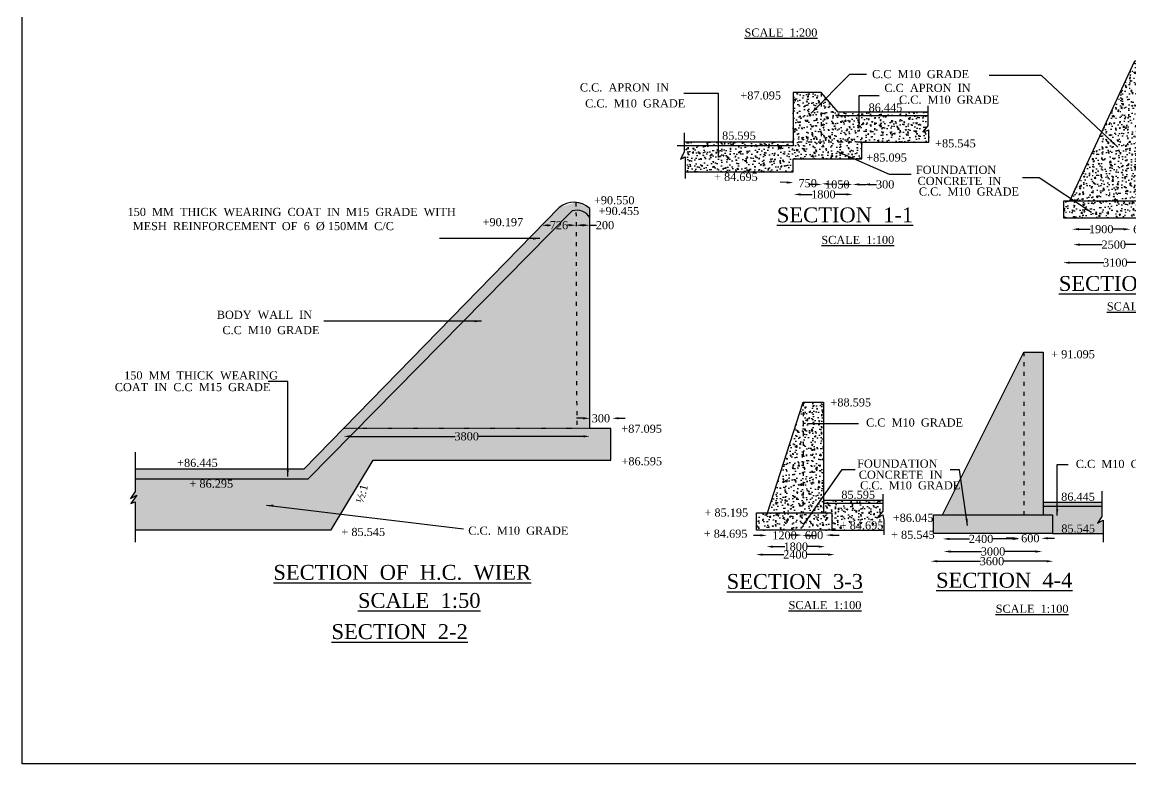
# Model space of a CAD drawing. Header units: millimetres. Extents: x 392 to 143870, y -497 to 113430.
# Drawn here: x 392 to 67345, y -497 to 44289 of the extents above; entities that cross this region are included whole.
import ezdxf

# ---------------------------------------------------------------- set-up
doc = ezdxf.new("R2010")
doc.units = ezdxf.units.MM
doc.header["$MEASUREMENT"] = 0
doc.header["$PDMODE"] = 66
doc.header["$PDSIZE"] = 170
doc.linetypes.add('ACAD_ISO03W100', pattern=[30, 12, -18])
for name, color, linetype in [('DIM', 5, 'Continuous'), ('DOT LINE', 3, 'ACAD_ISO03W100'), ('DWG. LINE', 1, 'Continuous'), ('HATCH', 2, 'Continuous'), ('TEXT', 7, 'Continuous')]:
    doc.layers.add(name, color=color, linetype=linetype)
doc.layers.add('TITLE', color=7, linetype='Continuous', lineweight=30)
doc.styles.get("Standard").update_dxf_attribs({"font": 'TIMES.TTF', "height": 490})
doc.dimstyles.get("Standard").update_dxf_attribs({"dimtxt": 490, "dimasz": 400, "dimexe": 0.18, "dimexo": 0.0625, "dimgap": 0.09, "dimtad": 0, "dimtih": 1, "dimtoh": 1, "dimdec": 1, "dimzin": 0, "dimdsep": 46, "dimtxsty": 'Standard', "dimcen": 0.09, "dimse1": 1, "dimse2": 1, "dimclrd": 5, "dimclre": 5, "dimclrt": 4, "dimadec": 0, "dimazin": 0, "dimtfac": 1, "dimtdec": 1, "dimtofl": 0, "dimtmove": 0, "dimatfit": 3, "dimfxl": 1, "dimtolj": 1, "dimtzin": 0, "dimarcsym": 0})
pattern_1 = [(50, (0, 0), (717.26, -62.752), [75, -825]), (355, (0, 0), (-138.751, 752.192), [60, -660]), (100.4514, (59.8, -5.2), (578.5094, 689.4395), [63.74, -701.142]), (46.1842, (0, 200), (1067.241, -165.519), [112.5, -1237.5]), (96.6356, (88.9, 186.2), (934.663, 974.118), [95.61, -1051.713]), (351.1842, (0, 200), (934.662, 974.119), [90, -990]), (21, (100, 150), (596.907, -402.619), [75, -825]), (326, (100, 150), (243.315, 725.15), [60, -660]), (71.4514, (149.74, 116.45), (840.2226, 322.5305), [63.74, -701.142]), (37.5, (0, 0), (12.15986, 332.89385), [0, -652, 0, -670, 0, -662.5]), (7.5, (0, 0), (263.0695, 394.4117), [0, -382, 0, -637, 0, -252.5]), (327.5, (-223, 0), (533.8224, -22.5549), [0, -250, 0, -780, 0, -1035]), (317.5, (-323, 0), (583.1862, 100.105), [0, -325, 0, -518, 0, -735])]

# ---------------------------------------------------------------- blocks, each defined once
blk = doc.blocks.new('*D44')
at = {"layer": 'Defpoints', "color": 0}
for p in [(46971, 34595), (48687, 34532), (48687, 34532)]:
    blk.add_point(p, dxfattribs=at)
at = {"layer": 'DIM', "color": 5, "lineweight": -2}
for p, q in [((46571, 34610), (46172, 34624)), ((49087, 34517), (49487, 34503))]:
    blk.add_line(p, q, dxfattribs=at)
at = {"layer": 'DIM', "color": 5}
for points in [[(46574, 34676), (46569, 34543), (46971, 34595)], [(49090, 34584), (49085, 34451), (48687, 34532)]]:
    blk.add_solid(points, dxfattribs=at)
at = {"layer": 'DIM', "color": 4, "insert": (47829, 34563), "char_height": 490, "attachment_point": 5}
blk.add_mtext('\\A1;750', dxfattribs=at)
blk = doc.blocks.new('*D45')
at = {"layer": 'Defpoints', "color": 0}
for p in [(48687, 34532), (50554, 34532), (50554, 34490)]:
    blk.add_point(p, dxfattribs=at)
at = {"layer": 'DIM', "color": 5, "lineweight": -2}
for p, q in [((48287, 34490), (47887, 34490)), ((50954, 34490), (51354, 34490))]:
    blk.add_line(p, q, dxfattribs=at)
at = {"layer": 'DIM', "color": 5}
for points in [[(48287, 34557), (48287, 34423), (48687, 34490)], [(50954, 34557), (50954, 34423), (50554, 34490)]]:
    blk.add_solid(points, dxfattribs=at)
at = {"layer": 'DIM', "color": 4, "insert": (49621, 34490), "char_height": 490, "attachment_point": 5}
blk.add_mtext('\\A1;1050', dxfattribs=at)
blk = doc.blocks.new('*D46')
at = {"layer": 'Defpoints', "color": 0}
for p in [(50554, 34490), (51194, 34490), (51194, 34490)]:
    blk.add_point(p, dxfattribs=at)
at = {"layer": 'DIM', "color": 5, "lineweight": -2}
for p, q in [((50154, 34490), (49754, 34490)), ((51594, 34490), (51994, 34490))]:
    blk.add_line(p, q, dxfattribs=at)
at = {"layer": 'DIM', "color": 5}
for points in [[(50154, 34557), (50154, 34423), (50554, 34490)], [(51594, 34557), (51594, 34423), (51194, 34490)]]:
    blk.add_solid(points, dxfattribs=at)
at = {"layer": 'DIM', "color": 4, "insert": (52510, 34490), "char_height": 490, "attachment_point": 5}
blk.add_mtext('\\A1;300', dxfattribs=at)
blk = doc.blocks.new('*D47')
at = {"layer": 'Defpoints', "color": 0}
for p in [(47000, 33868), (50560, 33888), (50560, 33868)]:
    blk.add_point(p, dxfattribs=at)
at = {"layer": 'DIM', "color": 5, "lineweight": -2}
for p, q in [((47400, 33888), (48111, 33888)), ((50160, 33888), (49448, 33888))]:
    blk.add_line(p, q, dxfattribs=at)
at = {"layer": 'DIM', "color": 5}
for points in [[(47400, 33954), (47400, 33821), (47000, 33888)], [(50160, 33954), (50160, 33821), (50560, 33888)]]:
    blk.add_solid(points, dxfattribs=at)
at = {"layer": 'DIM', "color": 4, "insert": (48780, 33888), "char_height": 490, "attachment_point": 5}
blk.add_mtext('\\A1;1800', dxfattribs=at)
blk = doc.blocks.new('*D48')
at = {"layer": 'Defpoints', "color": 0}
for p in [(31780, 32021), (33841, 32028), (33841, 32028)]:
    blk.add_point(p, dxfattribs=at)
at = {"layer": 'DIM', "color": 5, "lineweight": -2}
for p, q in [((32180, 32022), (32295, 32023)), ((33441, 32027), (33326, 32026))]:
    blk.add_line(p, q, dxfattribs=at)
at = {"layer": 'DIM', "color": 5}
for points in [[(32180, 32089), (32180, 31956), (31780, 32021)], [(33441, 32094), (33441, 31960), (33841, 32028)]]:
    blk.add_solid(points, dxfattribs=at)
at = {"layer": 'DIM', "color": 4, "insert": (32810, 32025), "char_height": 490, "attachment_point": 5}
blk.add_mtext('\\A1;726', dxfattribs=at)
blk = doc.blocks.new('*D49')
at = {"layer": 'Defpoints', "color": 0}
for p in [(33841, 32028), (34667, 32028), (34667, 32028)]:
    blk.add_point(p, dxfattribs=at)
at = {"layer": 'DIM', "color": 5, "lineweight": -2}
for p, q in [((34241, 32028), (34267, 32028)), ((34667, 32028), (35067, 32028))]:
    blk.add_line(p, q, dxfattribs=at)
at = {"layer": 'DIM', "color": 5}
for points in [[(34241, 32095), (34241, 31962), (33841, 32028)], [(34267, 32095), (34267, 31962), (34667, 32028)]]:
    blk.add_solid(points, dxfattribs=at)
at = {"layer": 'DIM', "color": 4, "insert": (35589, 32028), "char_height": 490, "attachment_point": 5}
blk.add_mtext('\\A1;200', dxfattribs=at)
blk = doc.blocks.new('*D50')
at = {"layer": 'Defpoints', "color": 0}
for p in [(34667, 20387), (36016, 20387), (36016, 20368)]:
    blk.add_point(p, dxfattribs=at)
at = {"layer": 'DIM', "color": 5, "lineweight": -2}
for p, q in [((34267, 20368), (33867, 20368)), ((36416, 20368), (36816, 20368))]:
    blk.add_line(p, q, dxfattribs=at)
at = {"layer": 'DIM', "color": 5}
for points in [[(34267, 20435), (34267, 20301), (34667, 20368)], [(36416, 20435), (36416, 20301), (36016, 20368)]]:
    blk.add_solid(points, dxfattribs=at)
at = {"layer": 'DIM', "color": 4, "insert": (35342, 20368), "char_height": 490, "attachment_point": 5}
blk.add_mtext('\\A1;300', dxfattribs=at)
blk = doc.blocks.new('*D51')
at = {"layer": 'Defpoints', "color": 0}
for p in [(19798, 19276), (34673, 19278), (34673, 19276)]:
    blk.add_point(p, dxfattribs=at)
at = {"layer": 'DIM', "color": 5, "lineweight": -2}
for p, q in [((20198, 19278), (26540, 19278)), ((34273, 19278), (27932, 19278))]:
    blk.add_line(p, q, dxfattribs=at)
at = {"layer": 'DIM', "color": 5}
for points in [[(20198, 19344), (20198, 19211), (19798, 19278)], [(34273, 19344), (34273, 19211), (34673, 19278)]]:
    blk.add_solid(points, dxfattribs=at)
at = {"layer": 'DIM', "color": 4, "insert": (27236, 19278), "char_height": 490, "attachment_point": 5}
blk.add_mtext('\\A1;3800', dxfattribs=at)
blk = doc.blocks.new('*D52')
at = {"layer": 'Defpoints', "color": 0}
for p in [(63809, 31802), (67304, 31802), (67304, 31787)]:
    blk.add_point(p, dxfattribs=at)
at = {"layer": 'DIM', "color": 5, "lineweight": -2}
for p, q in [((64209, 31787), (64888, 31787)), ((66904, 31787), (66225, 31787))]:
    blk.add_line(p, q, dxfattribs=at)
at = {"layer": 'DIM', "color": 5}
for points in [[(64209, 31854), (64209, 31720), (63809, 31787)], [(66904, 31854), (66904, 31720), (67304, 31787)]]:
    blk.add_solid(points, dxfattribs=at)
at = {"layer": 'DIM', "color": 4, "insert": (65556, 31787), "char_height": 490, "attachment_point": 5}
blk.add_mtext('\\A1;1900', dxfattribs=at)
blk = doc.blocks.new('*D53')
at = {"layer": 'Defpoints', "color": 0}
for p in [(67304, 31787), (68778, 31787), (68778, 31780)]:
    blk.add_point(p, dxfattribs=at)
at = {"layer": 'DIM', "color": 5, "lineweight": -2}
for p, q in [((66904, 31780), (66504, 31780)), ((69178, 31780), (69578, 31780))]:
    blk.add_line(p, q, dxfattribs=at)
at = {"layer": 'DIM', "color": 5}
for points in [[(66904, 31846), (66904, 31713), (67304, 31780)], [(69178, 31846), (69178, 31713), (68778, 31780)]]:
    blk.add_solid(points, dxfattribs=at)
at = {"layer": 'DIM', "color": 4, "insert": (68041, 31780), "char_height": 490, "attachment_point": 5}
blk.add_mtext('\\A1;600', dxfattribs=at)
blk = doc.blocks.new('*D54')
at = {"layer": 'Defpoints', "color": 0}
for p in [(63871, 30866), (68760, 30866), (68760, 30855)]:
    blk.add_point(p, dxfattribs=at)
at = {"layer": 'DIM', "color": 5, "lineweight": -2}
for p, q in [((64271, 30855), (65613, 30855)), ((68360, 30855), (67018, 30855))]:
    blk.add_line(p, q, dxfattribs=at)
at = {"layer": 'DIM', "color": 5}
for points in [[(64271, 30922), (64271, 30788), (63871, 30855)], [(68360, 30922), (68360, 30788), (68760, 30855)]]:
    blk.add_solid(points, dxfattribs=at)
at = {"layer": 'DIM', "color": 4, "insert": (66316, 30855), "char_height": 490, "attachment_point": 5}
blk.add_mtext('\\A1;2500', dxfattribs=at)
blk = doc.blocks.new('*D55')
at = {"layer": 'Defpoints', "color": 0}
for p in [(63248, 29905), (69567, 29905), (69567, 29767)]:
    blk.add_point(p, dxfattribs=at)
at = {"layer": 'DIM', "color": 5, "lineweight": -2}
for p, q in [((63648, 29767), (65711, 29767)), ((69167, 29767), (67103, 29767))]:
    blk.add_line(p, q, dxfattribs=at)
at = {"layer": 'DIM', "color": 5}
for points in [[(63648, 29834), (63648, 29700), (63248, 29767)], [(69167, 29834), (69167, 29700), (69567, 29767)]]:
    blk.add_solid(points, dxfattribs=at)
at = {"layer": 'DIM', "color": 4, "insert": (66407, 29767), "char_height": 490, "attachment_point": 5}
blk.add_mtext('\\A1;3100', dxfattribs=at)
blk = doc.blocks.new('*D60')
at = {"layer": 'Defpoints', "color": 0}
for p in [(45368, 13286), (47493, 13298), (47493, 13286)]:
    blk.add_point(p, dxfattribs=at)
at = {"layer": 'DIM', "color": 5, "lineweight": -2}
for p, q in [((44968, 13298), (44568, 13298)), ((47893, 13298), (48293, 13298))]:
    blk.add_line(p, q, dxfattribs=at)
at = {"layer": 'DIM', "color": 5}
for points in [[(44968, 13364), (44968, 13231), (45368, 13298)], [(47893, 13364), (47893, 13231), (47493, 13298)]]:
    blk.add_solid(points, dxfattribs=at)
at = {"layer": 'DIM', "color": 4, "insert": (46431, 13298), "char_height": 490, "attachment_point": 5}
blk.add_mtext('\\A1;1200', dxfattribs=at)
blk = doc.blocks.new('*D61')
at = {"layer": 'Defpoints', "color": 0}
for p in [(47493, 13298), (48932, 13314), (48932, 13298)]:
    blk.add_point(p, dxfattribs=at)
at = {"layer": 'DIM', "color": 5, "lineweight": -2}
for p, q in [((47093, 13314), (46693, 13314)), ((49332, 13314), (49732, 13314))]:
    blk.add_line(p, q, dxfattribs=at)
at = {"layer": 'DIM', "color": 5}
for points in [[(47093, 13381), (47093, 13247), (47493, 13314)], [(49332, 13381), (49332, 13247), (48932, 13314)]]:
    blk.add_solid(points, dxfattribs=at)
at = {"layer": 'DIM', "color": 4, "insert": (48212, 13314), "char_height": 490, "attachment_point": 5}
blk.add_mtext('\\A1;600', dxfattribs=at)
blk = doc.blocks.new('*D62')
at = {"layer": 'Defpoints', "color": 0}
for p in [(45334, 12651), (48891, 12651), (48891, 12618)]:
    blk.add_point(p, dxfattribs=at)
at = {"layer": 'DIM', "color": 5, "lineweight": -2}
for p, q in [((45734, 12618), (46444, 12618)), ((48491, 12618), (47781, 12618))]:
    blk.add_line(p, q, dxfattribs=at)
at = {"layer": 'DIM', "color": 5}
for points in [[(45734, 12684), (45734, 12551), (45334, 12618)], [(48491, 12684), (48491, 12551), (48891, 12618)]]:
    blk.add_solid(points, dxfattribs=at)
at = {"layer": 'DIM', "color": 4, "insert": (47112, 12618), "char_height": 490, "attachment_point": 5}
blk.add_mtext('\\A1;1800', dxfattribs=at)
blk = doc.blocks.new('*D63')
at = {"layer": 'Defpoints', "color": 0}
for p in [(44714, 12128), (49462, 12136), (49462, 12128)]:
    blk.add_point(p, dxfattribs=at)
at = {"layer": 'DIM', "color": 5, "lineweight": -2}
for p, q in [((45114, 12136), (46386, 12136)), ((49062, 12136), (47791, 12136))]:
    blk.add_line(p, q, dxfattribs=at)
at = {"layer": 'DIM', "color": 5}
for points in [[(45114, 12203), (45114, 12070), (44714, 12136)], [(49062, 12203), (49062, 12070), (49462, 12136)]]:
    blk.add_solid(points, dxfattribs=at)
at = {"layer": 'DIM', "color": 4, "insert": (47088, 12136), "char_height": 490, "attachment_point": 5}
blk.add_mtext('\\A1;2400', dxfattribs=at)
blk = doc.blocks.new('*D64')
at = {"layer": 'Defpoints', "color": 0}
for p in [(55992, 13084), (60612, 13084), (60612, 13084)]:
    blk.add_point(p, dxfattribs=at)
at = {"layer": 'DIM', "color": 5, "lineweight": -2}
for p, q in [((56392, 13084), (57599, 13084)), ((60212, 13084), (59005, 13084))]:
    blk.add_line(p, q, dxfattribs=at)
at = {"layer": 'DIM', "color": 5}
for points in [[(56392, 13151), (56392, 13018), (55992, 13084)], [(60212, 13151), (60212, 13018), (60612, 13084)]]:
    blk.add_solid(points, dxfattribs=at)
at = {"layer": 'DIM', "color": 4, "insert": (58302, 13084), "char_height": 490, "attachment_point": 5}
blk.add_mtext('\\A1;2400', dxfattribs=at)
blk = doc.blocks.new('*D65')
at = {"layer": 'Defpoints', "color": 0}
for p in [(60612, 13084), (61943, 13124), (61943, 13084)]:
    blk.add_point(p, dxfattribs=at)
at = {"layer": 'DIM', "color": 5, "lineweight": -2}
for p, q in [((60212, 13124), (59812, 13124)), ((62343, 13124), (62743, 13124))]:
    blk.add_line(p, q, dxfattribs=at)
at = {"layer": 'DIM', "color": 5}
for points in [[(60212, 13190), (60212, 13057), (60612, 13124)], [(62343, 13190), (62343, 13057), (61943, 13124)]]:
    blk.add_solid(points, dxfattribs=at)
at = {"layer": 'DIM', "color": 4, "insert": (61277, 13124), "char_height": 490, "attachment_point": 5}
blk.add_mtext('\\A1;600', dxfattribs=at)
blk = doc.blocks.new('*D66')
at = {"layer": 'Defpoints', "color": 0}
for p in [(56060, 12238), (61988, 12323), (61988, 12238)]:
    blk.add_point(p, dxfattribs=at)
at = {"layer": 'DIM', "color": 5, "lineweight": -2}
for p, q in [((56460, 12323), (58328, 12323)), ((61588, 12323), (59720, 12323))]:
    blk.add_line(p, q, dxfattribs=at)
at = {"layer": 'DIM', "color": 5}
for points in [[(56460, 12390), (56460, 12256), (56060, 12323)], [(61588, 12390), (61588, 12256), (61988, 12323)]]:
    blk.add_solid(points, dxfattribs=at)
at = {"layer": 'DIM', "color": 4, "insert": (59024, 12323), "char_height": 490, "attachment_point": 5}
blk.add_mtext('\\A1;3000', dxfattribs=at)
blk = doc.blocks.new('*D67')
at = {"layer": 'Defpoints', "color": 0}
for p in [(55264, 11753), (62654, 11753), (62654, 11737)]:
    blk.add_point(p, dxfattribs=at)
at = {"layer": 'DIM', "color": 5, "lineweight": -2}
for p, q in [((55664, 11737), (58262, 11737)), ((62254, 11737), (59655, 11737))]:
    blk.add_line(p, q, dxfattribs=at)
at = {"layer": 'DIM', "color": 5}
for points in [[(55664, 11804), (55664, 11670), (55264, 11737)], [(62254, 11804), (62254, 11670), (62654, 11737)]]:
    blk.add_solid(points, dxfattribs=at)
at = {"layer": 'DIM', "color": 4, "insert": (58958, 11737), "char_height": 490, "attachment_point": 5}
blk.add_mtext('\\A1;3600', dxfattribs=at)

msp = doc.modelspace()

# ---------------------------------------------------------------- hatches: boundary and pattern name
at = {"layer": 'HATCH'}
h = msp.add_hatch(dxfattribs=at)
h.set_pattern_fill('AR-CONC', color=256, scale=100, style=0)
h.set_pattern_definition(pattern_1)
h.paths.add_polyline_path([(69534.5, 33496.5), (63306.5, 33496.5), (63306.5, 32460), (69534.5, 32460)])
h.paths.add_polyline_path([(68796, 41948), (67583, 41948), (63651.69, 33496.5), (68796, 33496.5)])
h = msp.add_hatch(dxfattribs=at)
h.set_pattern_fill('AR-CONC', color=256, scale=100, style=0)
h.set_pattern_definition(pattern_1)
h.paths.add_polyline_path([(55110.5, 38031), (55110.5, 38857), (49666, 38857), (48635.5, 40040.5), (48635.5, 37044.5), (51098.5, 37044.5), (55156, 37044.5), (55156, 37765), (54792, 37652)])
h.paths.add_polyline_path([(46947.5, 37044.5), (40371, 37044.5), (40371, 36823.5), (46947.5, 36823.5)], flags=17)
h.paths.add_polyline_path([(46947.5, 36030.5), (51098.5, 36030.5), (51098.5, 37044.5), (48635.5, 37044.5), (46947.5, 37044.5), (46947.5, 36823.5), (40371, 36823.5), (40371, 36440), (40142.5, 36013.5), (40427, 36161), (40427, 35244.5), (46947.5, 35244.5)])
h.paths.add_polyline_path([(48635.5, 40040.5), (46947.5, 40040.5), (46947.5, 37044.5), (48635.5, 37044.5)])
h = msp.add_hatch(dxfattribs=at)
h.set_pattern_fill('AR-CONC', color=256, scale=100, style=0)
h.paths.add_polyline_path([(33837.98, 32847.76), (33607.5, 32888), (20668.47, 19755), (33884.46, 19755)])
h.paths.add_polyline_path([(34667, 32703), (33837.98, 32847.76), (33884.46, 19755), (34667, 19755)])
h.paths.add_polyline_path([(33607.5, 32888), (33837.98, 32847.76), (33836, 33405.5), (32826.5, 33092.5), (19800.91, 19755), (20668.47, 19755)])
h.paths.add_polyline_path([(34667, 33038), (34141.5, 33304), (33836, 33405.5), (33837.98, 32847.76), (34667, 32703)])
h.paths.add_polyline_path([(35933, 19755), (34667, 19755), (33884.46, 19755), (20668.47, 19755), (17665, 16706.5), (7212.5, 16706.5), (7212.5, 15946.5), (6938.5, 15524.5), (7327, 15719), (6964, 15218.5), (7223, 15322), (7223, 13638), (19060.5, 13638), (21596, 17841), (35933, 17841)])
h.paths.add_polyline_path([(20668.47, 19755), (19800.91, 19755), (17396, 17292.5), (7212.5, 17292.5), (7212.5, 16706.5), (17665, 16706.5)])
h.paths.add_polyline_path([(26417.29, 19649.24), (28054.21, 19649.24), (28054.21, 18905.76), (26417.29, 18905.76)], flags=24)
h.paths.add_polyline_path([(10370.29, 16040.4), (13198.3, 16040.4), (13198.3, 16788.65), (10370.29, 16788.65)], flags=24)
h = msp.add_hatch(dxfattribs=at)
h.set_pattern_fill('AR-CONC', color=256, scale=100, style=0)
h.set_pattern_definition(pattern_1)
h.paths.add_polyline_path([(62607, 13407.5), (62607, 14548.5), (55436, 14548.5), (55436, 13407.5)])
h.paths.add_polyline_path([(60883, 14548.5), (60883, 24364.5), (55972, 14548.5)])
h.paths.add_polyline_path([(62044, 24364.5), (60883, 24364.5), (60883, 14548.5), (62044, 14548.5)])
h.paths.add_polyline_path([(65670, 13407.5), (65670, 14222), (65330, 14035.5), (65604, 14433), (65604, 15063.5), (62044, 15063.5), (62044, 14548.5), (62607, 14548.5), (62607, 13407.5)])
h.paths.add_polyline_path([(62044, 15298.5), (62044, 15063.5), (65604, 15063.5), (65604, 15298.5)])
h.paths.add_polyline_path([(52843.79, 13978.9), (55490.92, 13978.9), (55490.92, 14727.15), (52843.79, 14727.15)], flags=9)
h.paths.add_polyline_path([(52739.29, 12955.9), (55567.3, 12955.9), (55567.3, 13704.15), (52739.29, 13704.15)], flags=9)
h.paths.add_polyline_path([(50871.26, 15939.81), (57031.06, 15939.81), (57031.06, 16691.24), (50871.26, 16691.24)], flags=9)
h.paths.add_polyline_path([(63022.79, 13327.4), (65261.88, 13327.4), (65261.88, 14075.65), (63022.79, 14075.65)], flags=9)
h.paths.add_polyline_path([(63014.29, 15250.4), (65253.38, 15250.4), (65253.38, 15998.65), (63014.29, 15998.65)], flags=9)
h = msp.add_hatch(dxfattribs=at)
h.set_pattern_fill('AR-CONC', color=256, scale=100, style=0)
h.set_pattern_definition(pattern_1)
h.paths.add_polyline_path([(48784.5, 21337.5), (47567.5, 21337.5), (47567.5, 14664), (48784.5, 14664)])
h.paths.add_polyline_path([(47567.5, 21337.5), (45412.73, 14664), (47567.5, 14664)])
h.paths.add_polyline_path([(49287.5, 13607.5), (49287.5, 14664), (44743, 14664), (44743, 13607.5)])
h.paths.add_polyline_path([(52423, 13607.5), (52423, 14213.5), (52360.5, 14531), (52036, 14362.5), (52377, 14756), (52377, 15240), (48784.5, 15240), (48784.5, 14664), (49287.5, 14664), (49287.5, 13607.5)])
h.paths.add_polyline_path([(48784.5, 15426), (48784.5, 15240), (52377, 15240), (52377, 15426)])
h.paths.add_polyline_path([(49640.29, 13522.9), (52468.3, 13522.9), (52468.3, 14271.15), (49640.29, 14271.15)], flags=9)

# ---------------------------------------------------------------- linework, layer by layer
at = {"layer": 'DOT LINE', "ltscale": 20}
for points in [[(48635.5, 40040.5), (48635.5, 37044.5)], [(51098.5, 37044.5), (46947.5, 37044.5)], [(33836, 33405.5), (33884.5, 19745)], [(60883, 24364.5), (60883, 14495)], [(47567.5, 21337.5), (47567.5, 14664)]]:
    msp.add_lwpolyline(points, dxfattribs=at)
at = {"layer": 'DOT LINE'}
msp.add_lwpolyline([(34667, 19755), (19800.91, 19755)], dxfattribs=at)
at = {"layer": 'DWG. LINE'}
for points in [[(63637.5, 33466), (67583, 41948), (68796, 41948), (68796, 33501.5)], [(55110.5, 38857), (49666, 38857), (48635.5, 40040.5), (46947.5, 40040.5), (46947.5, 36823.5), (39956.5, 36823.5)], [(40427, 35244.5), (46947.5, 35244.5), (46947.5, 36030.5), (51098.5, 36030.5), (51098.5, 37044.5), (55156, 37044.5), (55156, 37765), (54792, 37652), (55110.5, 38031), (55110.5, 39238.5)], [(55110.5, 38634.75), (49559, 38634.75)], [(40371, 37603), (40371, 36440), (40142.5, 36013.5), (40427, 36161), (40427, 34842.5)], [(46947.5, 37044.5), (40371, 37044.5)], [(7212.5, 16706.5), (17665, 16706.5), (33607.5, 32888), (33607.5, 32888)], [(32826.5, 33092.5), (17396, 17292.5), (7228, 17292.5)], [(7238.5, 13638), (19060.5, 13638), (21596, 17841), (35933, 17841), (35933, 19755), (34667, 19755), (34667, 33038)], [(55972, 14548.5), (60883, 24364.5), (62044, 24364.5), (62044, 14548.5)], [(45412.73, 14664), (47567.5, 21337.5), (48784.5, 21337.5), (48784.5, 14664)], [(7212.5, 18313.5), (7212.5, 15946.5), (6938.5, 15524.5), (7327, 15719), (6964, 15218.5), (7223, 15322), (7223, 12889.5)], [(48784.5, 15426), (52377, 15426)], [(52377, 15788.5), (52377, 14756), (52036, 14362.5), (52360.5, 14531), (52423, 14213.5), (52423, 13329)], [(65604, 15974), (65604, 14433), (65330, 14035.5), (65670, 14222), (65670, 12891.5)], [(48784.5, 15240), (52377, 15240)], [(62044, 15298.5), (65620, 15298.5)], [(62044, 15063.5), (65604, 15063.5)], [(49287.5, 13607.5), (52423, 13607.5)], [(62607, 13407.5), (65670, 13407.5)]]:
    msp.add_lwpolyline(points, dxfattribs=at)
for points in [[(63306.5, 33496.5), (69534.5, 33496.5), (69534.5, 32460), (63306.5, 32460)], [(44743, 14664), (49287.5, 14664), (49287.5, 13607.5), (44743, 13607.5)], [(55436, 14548.5), (62607, 14548.5), (62607, 13407.5), (55436, 13407.5)]]:
    msp.add_lwpolyline(points, close=True, dxfattribs=at)
for centre, radius, start, end in [((33715.49, 32009.72), 1400.97, 47.2207483, 129.3870129), ((33892.66, 32029.14), 904.97, 31.1678834, 108.3673621)]:
    msp.add_arc(centre, radius, start, end, dxfattribs=at)
at = {"layer": 'TITLE'}
msp.add_lwpolyline([(392.49, 113430.26), (143683.37, 113430.26), (143683.37, -497.17), (392.49, -497.17)], close=True, dxfattribs=at)

# ---------------------------------------------------------------- texts
at = {"layer": 'TEXT'}
for s, height, p in [('%%USCALE  1:200', 490, (44015.5, 43416)), ('C.C  M10  GRADE', 490, (51719.5, 40909)), ('C.C.  APRON  IN', 490, (34072.5, 40105.5)), ('C.C  APRON  IN', 490, (52462.5, 40078)), ('C.C.  M10  GRADE', 490, (34390.5, 39141)), ('+87.095', 490, (43766.5, 39619.5)), ('C.C.  M10  GRADE', 490, (53344, 39365)), ('86.445', 490, (51509, 38888)), ('85.595', 490, (42661.5, 37193.5)), ('+85.545', 490, (55527, 36728.5)), ('+85.095', 490, (51368, 35870.5)), ('FOUNDATION', 490, (54365, 35128)), ('+ 84.695', 490, (42176, 34701.5)), ('CONCRETE  IN', 490, (54465.5, 34457.5)), ('C.C.  M10  GRADE', 490, (54545.5, 33817)), ('+90.550', 490, (34920, 33292.5)), ('150  MM  THICK  WEARING  COAT  IN  M15  GRADE  WITH', 490, (6758, 32584.5)), ('+90.455', 490, (35202, 32643)), ('%%USECTION  1-1', 900, (45968.5, 32203)), ('MESH  REINFORCEMENT  OF  6  %%C 150MM  C/C ', 490, (7069.5, 31729)), ('+90.197', 490, (28196, 31968.5)), ('%%USCALE  1:100', 490, (48655.5, 30894.5)), ('%%USECTION 6-6', 900, (62999.5, 28061)), ('BODY  WALL  IN', 490, (12148.5, 26374)), ('%%USCALE  1:100', 490, (65898, 26879.5)), ('C.C  M10  GRADE', 490, (12486.5, 25449)), ('+ 91.095', 490, (62536.5, 23992.5)), ('150  MM  THICK  WEARING', 490, (6548.5, 22715.5)), ('COAT  IN  C.C  M15  GRADE', 490, (5985.5, 22006.5)), ('+88.595', 490, (49205, 21085)), ('C.C  M10  GRADE', 490, (51356.5, 19869)), ('+87.095', 490, (36576, 19491.5)), ('+86.445', 490, (9751, 17432)), ('+86.595', 490, (36584, 17530.5)), ('FOUNDATION', 490, (50816, 17387)), ('C.C  M10  GRADE', 490, (64022, 17367.5)), ('CONCRETE  IN', 490, (50916.5, 16716.5)), ('+ 86.295', 490, (10495, 16175)), ('C.C.  M10  GRADE', 490, (50996.5, 16076)), ('85.595', 490, (49862.5, 15506.5)), ('86.445', 490, (63139, 15385)), ('+ 85.195', 490, (41597.5, 14431.5)), ('+ 84.695', 490, (49765, 13657.5)), ('+86.045', 490, (52968.5, 14113.5)), ('+ 85.545', 490, (19671, 13260.5)), ('C.C.  M10  GRADE', 490, (27333.5, 13337.5)), ('+ 84.695', 490, (41554.5, 13157.5)), ('+ 85.545', 490, (52864, 13090.5)), ('85.545', 490, (63147.5, 13462)), ('%%USECTION  OF  H.C.  WIER', 900, (15564.5, 10614.5)), ('%%USECTION  3-3', 900, (42938, 10067)), ('%%USECTION  4-4', 900, (55585, 10140.5)), ('%%USCALE  1:50', 900, (20672.5, 8917.5)), ('%%USCALE  1:100', 490, (46674.5, 8844)), ('%%USCALE  1:100', 490, (59181.5, 8621)), ('%%USECTION  2-2', 900, (19073.5, 7037))]:
    msp.add_text(s, height=height, dxfattribs=at).set_placement(p)
msp.add_text('½:1', height=490, rotation=75.0464608, dxfattribs=at).set_placement((21000.5, 15210))

# ---------------------------------------------------------------- dimensions: what is measured, and where the dimension line sits
at = {"layer": 'DIM'}
for p1, p2, distance, text, picture, middle in [((46971, 34595), (48687.5, 34532), -0.04, '750', '*D44', (47829.25, 34563.46)), ((47000, 33867.5), (50559.5, 33867.5), 20, '1800', '*D47', (48779.75, 33887.5)), ((48686.53, 34532.16), (50554.5, 34532.16), -42.16, '1050', '*D45', (49620.52, 34490)), ((50554.5, 34490), (51194.5, 34490), 0, '300', '*D46', (52509.67, 34490)), ((31780.03, 32020.97), (33840.89, 32028.29), 0, '726', '*D48', (32810.46, 32024.63)), ((33840.89, 32028.29), (34667, 32028.29), 0, '200', '*D49', (35589.06, 32028.29)), ((63809, 31802), (67304, 31802), -15, '1900', '*D52', (65556.5, 31787)), ((67304, 31787), (68777.5, 31787), -7.5, '600', '*D53', (68040.75, 31779.5)), ((63871, 30865.5), (68760, 30865.5), -10.5, '2500', '*D54', (66315.5, 30855)), ((63247.5, 29905), (69567, 29905), -138, '3100', '*D55', (66407.25, 29767)), ((34667, 20387), (36016.5, 20387), -19, '300', '*D50', (35341.75, 20368)), ((19798.5, 19275.5), (34673, 19275.5), 2, '3800', '*D51', (27235.75, 19277.5)), ((45368.5, 13285.5), (47493, 13285.5), 12, '1200', '*D60', (46430.75, 13297.5)), ((47493, 13297.5), (48932, 13297.5), 16.5, '600', '*D61', (48212.5, 13314)), ((55992, 13084), (60611.5, 13084), 0.5, '2400', '*D64', (58301.75, 13084.5)), ((60611.5, 13084.5), (61943, 13084.5), 39, '600', '*D65', (61277.25, 13123.5)), ((45333.5, 12651), (48891, 12651), -33.5, '1800', '*D62', (47112.25, 12617.5)), ((44714.5, 12128.5), (49462.5, 12128.5), 8, '2400', '*D63', (47088.5, 12136.5)), ((55263.5, 11753), (62653.5, 11753), -16, '3600', '*D67', (58958.5, 11737))]:
    dim = msp.add_aligned_dim(p1=p1, p2=p2, distance=distance, text=text, dimstyle='Standard', dxfattribs=at)
    dim.commit()
    dim.dimension.update_dxf_attribs({"geometry": picture, "text_midpoint": middle})
dim = msp.add_linear_dim(base=(61988, 12323), p1=(56060, 12238), p2=(61988, 12238), angle=0, text='3000', dimstyle='Standard', dxfattribs=at)
dim.commit()
dim.dimension.update_dxf_attribs({"geometry": '*D66', "text_midpoint": (59024, 12323), "dimtype": 161})

# ---------------------------------------------------------------- leaders
for points in [[(48038, 38788.5), (50379, 41155), (51378, 41155)], [(66551.5, 36746), (61959.5, 41076.5), (58789, 41076.5)], [(42442.5, 36110.5), (42442.5, 39987), (40350.5, 39987)], [(50936, 37883), (50936, 39851.5), (52139, 39851.5)], [(49585.5, 36493.5), (52754, 35110.5), (54085, 35110.5)], [(64976, 32786.5), (61813, 34895), (60801, 34895)], [(31646, 31221.5), (25600, 31221.5)], [(28122.5, 26232), (18614.5, 26232)], [(16432, 16854.5), (16432, 22594.5), (15242.5, 22594.5)], [(47820, 20047.5), (50906, 20047.5)], [(62897.5, 14492), (62897.5, 17583), (63555, 17583)], [(47573, 13940.5), (49910, 17286), (50703.5, 17286)], [(57480, 13904.5), (57003.5, 17247.5), (56433.5, 17247.5)], [(15156.5, 15130), (27047, 13692.5)]]:
    msp.add_leader(points, dimstyle='Standard', override={"dimgap": 0.09, "dimtad": 0}, dxfattribs=at)

doc.saveas('drawing.dxf')
